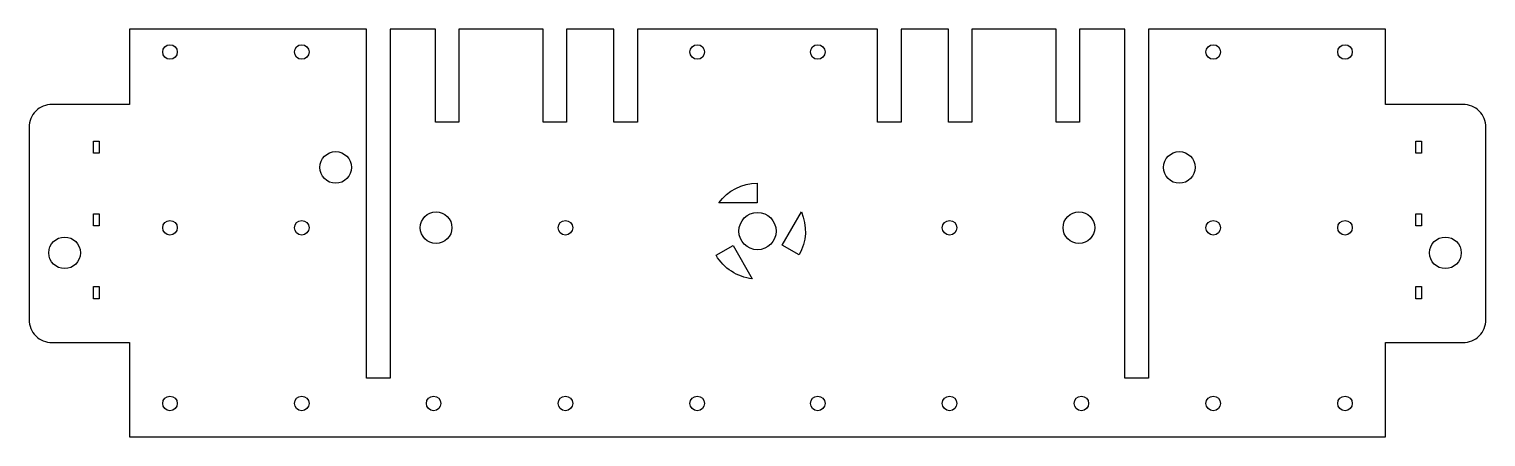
# Model space of a CAD drawing. Header units: millimetres. Extents: x -145 to 145, y -87 to -5.
import ezdxf

# ---------------------------------------------------------------- set-up
doc = ezdxf.new("R2010")
doc.units = ezdxf.units.MM
doc.layers.add('CUTOUTS', color=1, linetype='CONTINUOUS')
doc.layers.add('PERIMETER', color=5, linetype='CONTINUOUS')

msp = doc.modelspace()

# ---------------------------------------------------------------- linework, layer by layer
at = {"layer": 'CUTOUTS'}
for points in [[(-131.11, -27.73), (-131.11, -30.13), (-132.21, -30.13), (-132.21, -27.73)], [(131.11, -30.13), (131.11, -27.73), (132.21, -27.73), (132.21, -30.13)], [(-131.11, -44.63), (-132.21, -44.63), (-132.21, -42.23), (-131.11, -42.23)], [(131.11, -42.23), (132.21, -42.23), (132.21, -44.63), (131.11, -44.63)], [(-131.11, -56.73), (-131.11, -59.13), (-132.21, -59.13), (-132.21, -56.73)], [(131.11, -56.73), (132.21, -56.73), (132.21, -59.13), (131.11, -59.13)]]:
    msp.add_lwpolyline(points, close=True, dxfattribs=at)
for points in [[(-0.05, -40.03), (-7.69, -40.03, -0.237578), (-0.05, -36.13)], [(4.91, -48.45), (8.73, -41.83, -0.237578), (8.29, -50.4)], [(-8.24, -50.49), (-4.86, -48.54), (-1.04, -55.16, -0.237578)]]:
    msp.add_lwpolyline(points, format="xyb", close=True, dxfattribs=at)
for centre, radius in [((-117, -10), 1.45), ((-90.75, -10), 1.45), ((-12, -10), 1.45), ((12, -10), 1.45), ((90.75, -10), 1.45), ((117, -10), 1.45), ((-84, -33), 3.15), ((84, -33), 3.15), ((-64, -45), 3.15), ((0, -45.67), 3.71), ((64, -45), 3.15), ((-117, -45), 1.45), ((-90.75, -45), 1.45), ((-38.25, -45), 1.45), ((38.25, -45), 1.45), ((90.75, -45), 1.45), ((117, -45), 1.45), ((-138, -50), 3.15), ((137, -50), 3.15), ((-117, -80), 1.45), ((-90.75, -80), 1.45), ((-64.5, -80), 1.45), ((-38.25, -80), 1.45), ((-12, -80), 1.45), ((12, -80), 1.45), ((38.25, -80), 1.45), ((64.5, -80), 1.45), ((90.75, -80), 1.45), ((117, -80), 1.45)]:
    msp.add_circle(centre, radius, dxfattribs=at)
at = {"layer": 'PERIMETER'}
msp.add_lwpolyline([(-77.85, -5.45), (-125.05, -5.45), (-125.05, -20.45), (-140.5, -20.45, 0.414214), (-145.05, -25), (-145.05, -63.31, 0.414214), (-140.5, -67.86), (-125.05, -67.86), (-125.05, -86.65), (125.05, -86.65), (125.05, -67.86), (140.5, -67.86, 0.414214), (145.05, -63.31), (145.05, -25, 0.414214), (140.5, -20.45), (125.05, -20.45), (125.05, -5.45), (77.85, -5.45), (77.85, -74.95), (73.15, -74.95), (73.15, -5.45), (64.15, -5.45), (64.15, -23.95), (59.45, -23.95), (59.45, -5.45), (42.71, -5.45), (42.71, -23.95), (38.01, -23.95), (38.01, -5.45), (28.61, -5.45), (28.61, -23.95), (23.91, -23.95), (23.91, -5.45), (-23.91, -5.45), (-23.91, -23.95), (-28.61, -23.95), (-28.61, -5.45), (-38.01, -5.45), (-38.01, -23.95), (-42.71, -23.95), (-42.71, -5.45), (-59.45, -5.45), (-59.45, -23.95), (-64.15, -23.95), (-64.15, -5.45), (-73.15, -5.45), (-73.15, -74.95), (-77.85, -74.95)], format="xyb", close=True, dxfattribs=at)

doc.saveas('drawing.dxf')
